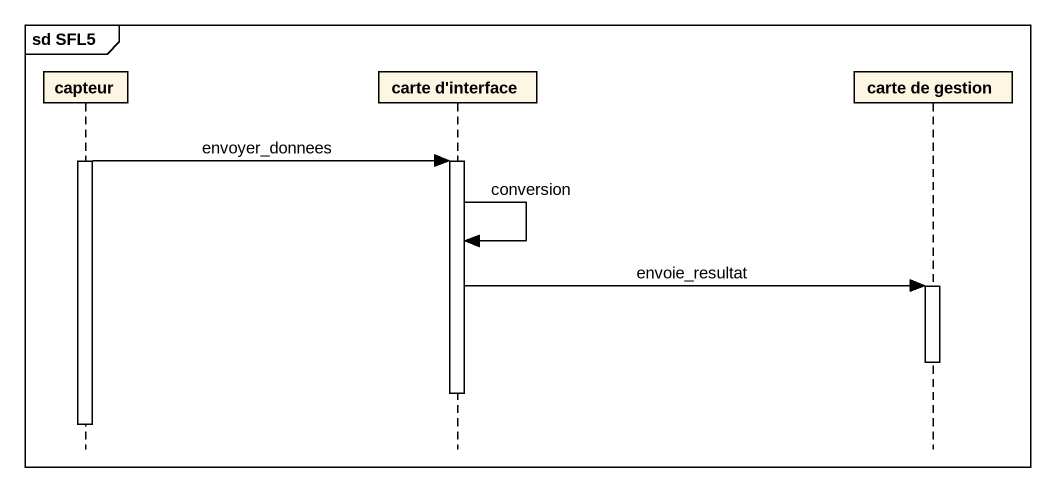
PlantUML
@startuml
mainframe sd SFL5
hide footbox
participant capteur
participant "carte d'interface" as carte_d_interface
participant "carte de gestion" as carte_de_gestion

activate capteur
capteur -> carte_d_interface : envoyer_donnees
activate carte_d_interface
carte_d_interface -> carte_d_interface : conversion
carte_d_interface -> carte_de_gestion : envoie_resultat
activate carte_de_gestion
deactivate carte_de_gestion
deactivate carte_d_interface
deactivate capteur
@enduml
